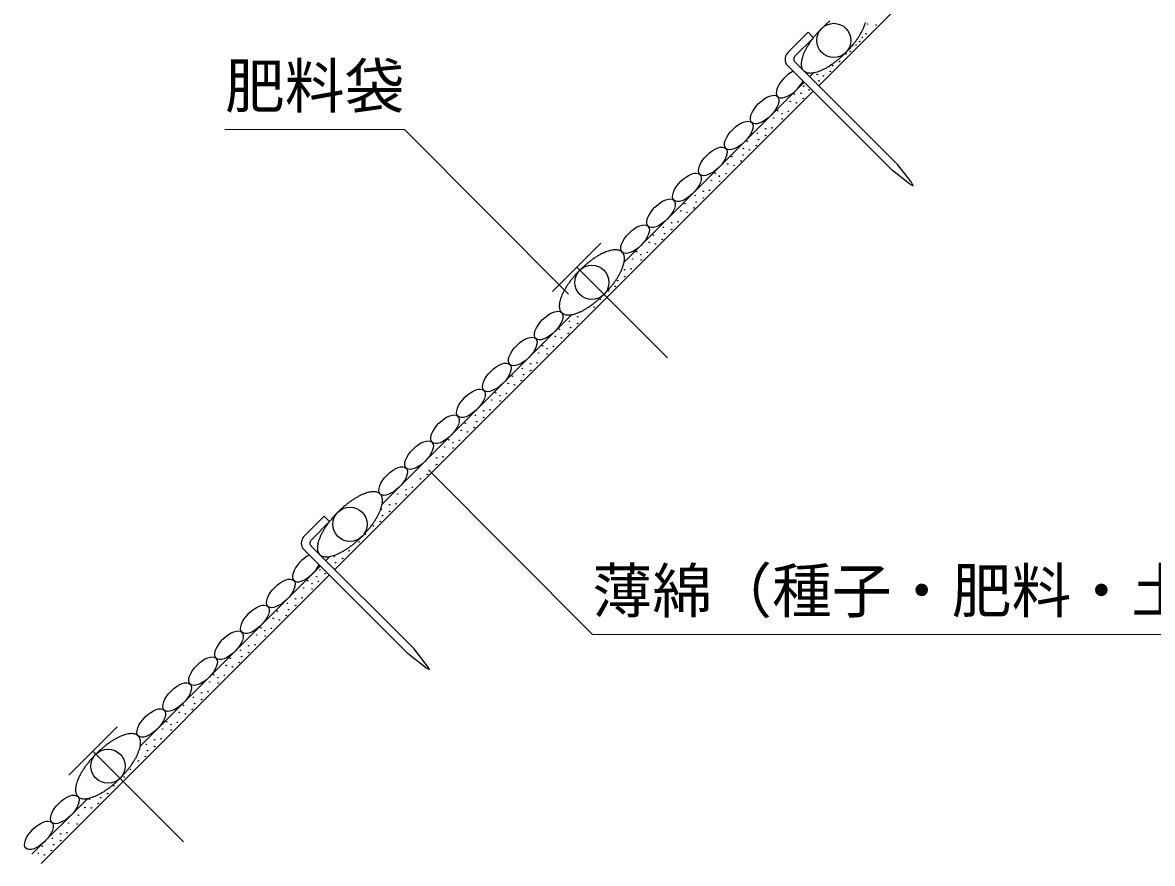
# Model space of a CAD drawing. Units: millimetres, scale not verified. Extents: x 200 to 8200, y 200 to 5838.
# Drawn here: x 1167 to 2488, y 2088 to 3071 of the extents above; entities that cross this region are included whole.
import ezdxf
from ezdxf.enums import TextEntityAlignment as Align

# ---------------------------------------------------------------- set-up
doc = ezdxf.new("R2010")
doc.units = ezdxf.units.MM
doc.header["$LTSCALE"] = 20
doc.layers.add('C-STR', color=7, linetype='Continuous', lineweight=25)
doc.layers.add('C-STR-HTXT', color=1, linetype='Continuous', lineweight=13)
doc.styles.add('ＭＳ ゴシック', font='')
doc.styles.get('ＭＳ ゴシック').set_extended_font_data('MS Gothic')

msp = doc.modelspace()

# ---------------------------------------------------------------- linework, layer by layer
at = {"layer": 'C-STR'}
for p, q in [((2098.1, 2996.72), (2657.32, 3555.94)), ((2062.34, 3036.03), (2085.63, 3059.33)), ((2091.99, 3052.97), (2070.75, 3031.71)), ((2091.99, 3052.97), (2085.63, 3059.33)), ((2060.76, 3021.31), (2184.33, 2897.82)), ((2070.45, 3024.36), (2190.69, 2904.19)), ((2087.5, 3007.33), (2092.23, 3012.06)), ((1870.63, 2790.46), (2081.03, 3000.86)), ((1532.42, 2431.04), (2091.64, 2990.26)), ((2204.13, 2882.27), (2184.33, 2897.82)), ((2206.25, 2884.39), (2190.69, 2904.19)), ((2204.13, 2882.27), (2208.73, 2879.8)), ((2208.73, 2879.8), (2206.25, 2884.39)), ((1843.54, 2812.87), (1786.97, 2756.31)), ((1921.33, 2678.52), (1815.26, 2784.59)), ((1587.78, 2507.62), (1809.39, 2729.22)), ((1496.65, 2470.34), (1519.94, 2493.64)), ((1526.31, 2487.28), (1505.06, 2466.02)), ((1526.31, 2487.28), (1519.94, 2493.64)), ((1504.76, 2458.67), (1625.01, 2338.5)), ((1495.08, 2455.63), (1618.64, 2332.14)), ((1521.81, 2441.64), (1526.55, 2446.38)), ((1304.94, 2224.77), (1515.34, 2435.18)), ((1188.96, 2087.58), (1525.95, 2424.57)), ((1640.57, 2318.71), (1625.01, 2338.5)), ((1638.45, 2316.59), (1618.64, 2332.14)), ((1638.45, 2316.59), (1643.04, 2314.11)), ((1643.04, 2314.11), (1640.57, 2318.71)), ((1277.86, 2247.19), (1221.29, 2190.62)), ((1355.64, 2112.84), (1249.57, 2218.9)), ((1178.36, 2098.19), (1243.7, 2163.54))]:
    msp.add_line(p, q, dxfattribs=at)
at = {"layer": 'C-STR', "color": 3}
for centre in [(2115.78, 3049.75), (1832.94, 2766.91), (1550.09, 2484.07), (1267.25, 2201.23)]:
    msp.add_circle(centre, 20, dxfattribs=at)
at = {"layer": 'C-STR'}
for centre in [(2155.42, 3069.02), (2165.3, 3067.83), (2149.25, 3053.38), (2153.35, 3057.48), (2137.71, 3043.8), (2141.88, 3044.4), (2145.98, 3048.5), (2122.55, 3025.08), (2129.92, 3034.06), (2135.08, 3036.9), (2110.02, 3019), (2111.66, 3013.47), (2114.29, 3020.37), (2096.37, 3009.97), (2098.4, 3002.53), (2103.58, 3008.28), (2069.57, 2986.84), (2077.55, 2988.04), (2080.61, 2996.29), (2086.82, 2991.93), (2064.85, 2978.44), (2072.06, 2976.76), (2080.13, 2981.95), (2045.52, 2959.12), (2050.24, 2967.52), (2055.07, 2964.05), (2062.77, 2966.91), (2036.07, 2946.49), (2043.45, 2947.58), (2055.41, 2957.93), (2026.51, 2941.21), (2027.82, 2933.9), (2036.08, 2938.6), (2009.9, 2923.49), (2014.62, 2931.89), (2017.11, 2921.81), (2025.18, 2927), (1996.58, 2913.86), (2007.15, 2908.96), (2009.78, 2915.86), (1977.26, 2894.53), (1989.79, 2893.92), (1991.86, 2905.46), (1999.07, 2903.77), (1972.53, 2886.13), (1982.08, 2891.07), (1982.42, 2884.94), (1953.52, 2868.22), (1963.09, 2873.5), (1970.46, 2874.6), (1941.63, 2858.91), (1952.2, 2854.01), (1954.83, 2860.91), (1963.09, 2865.62), (1936.91, 2850.51), (1944.12, 2848.82), (1916.61, 2831.31), (1926.18, 2836.59), (1926.18, 2828.71), (1933.55, 2837.69), (1900, 2813.59), (1904.72, 2822), (1915.29, 2817.1), (1917.92, 2824), (1885.4, 2802.67), (1897.93, 2802.06), (1907.21, 2811.91), (1880.67, 2794.27), (1890.22, 2799.21), (1890.56, 2793.08), (1871.23, 2781.64), (1871.23, 2773.76), (1878.6, 2782.74), (1860.34, 2762.15), (1862.97, 2769.05), (1852.26, 2756.96), (1835.61, 2738.13), (1842.98, 2747.11), (1806.71, 2721.41), (1816.28, 2726.69), (1794.82, 2712.1), (1808.02, 2714.1), (1816.28, 2718.81), (1790.1, 2703.7), (1797.31, 2702.01), (1805.39, 2707.2), (1770.77, 2684.37), (1775.5, 2692.77), (1780.32, 2689.31), (1780.66, 2683.18), (1788.03, 2692.16), (1761.33, 2671.74), (1768.7, 2672.84), (1739.87, 2657.15), (1751.76, 2666.46), (1753.07, 2659.16), (1761.33, 2663.86), (1735.15, 2648.75), (1742.36, 2647.06), (1750.44, 2652.25), (1715.83, 2629.42), (1720.55, 2637.82), (1725.37, 2634.36), (1733.08, 2637.21), (1706.38, 2616.79), (1713.75, 2617.89), (1725.71, 2628.23), (1684.92, 2602.2), (1696.81, 2611.51), (1698.12, 2604.21), (1706.39, 2608.91), (1680.2, 2593.8), (1687.41, 2592.11), (1695.49, 2597.3), (1665.6, 2582.87), (1670.42, 2579.41), (1678.13, 2582.26), (1658.8, 2562.94), (1660.88, 2574.47), (1670.76, 2573.28), (1651.43, 2561.84), (1651.44, 2553.96), (1632.46, 2537.17), (1640.54, 2542.36), (1615.47, 2524.46), (1623.18, 2527.32), (1605.93, 2519.52), (1615.81, 2518.34), (1586.91, 2501.61), (1596.48, 2506.89), (1596.49, 2499.01), (1603.86, 2507.99), (1585.59, 2487.41), (1588.22, 2494.31), (1568.23, 2472.37), (1577.52, 2482.22), (1560.86, 2463.39), (1531.96, 2446.66), (1541.54, 2444.06), (1548.91, 2453.04), (1514.92, 2430.61), (1533.27, 2439.36), (1500.75, 2418.03), (1511.28, 2422.88), (1513.28, 2417.42), (1521.13, 2426.24), (1496.03, 2409.62), (1505.57, 2414.56), (1505.91, 2408.44), (1477.01, 2391.71), (1486.58, 2397), (1493.96, 2398.09), (1465.13, 2382.4), (1475.69, 2377.51), (1478.32, 2384.41), (1486.59, 2389.11), (1460.4, 2374), (1467.62, 2372.32), (1441.08, 2354.68), (1445.8, 2363.08), (1450.63, 2359.61), (1450.96, 2353.49), (1458.33, 2362.47), (1431.63, 2342.05), (1439.01, 2343.14), (1410.18, 2327.45), (1422.06, 2336.76), (1423.37, 2329.46), (1431.64, 2334.16), (1405.46, 2319.05), (1412.67, 2317.37), (1420.74, 2322.56), (1386.13, 2299.73), (1390.85, 2308.13), (1395.68, 2304.66), (1396.02, 2298.54), (1403.38, 2307.52), (1376.68, 2287.1), (1384.06, 2288.19), (1355.23, 2272.5), (1367.12, 2281.82), (1368.42, 2274.51), (1376.69, 2279.21), (1350.51, 2264.1), (1357.72, 2262.42), (1365.79, 2267.61), (1335.9, 2253.18), (1340.73, 2249.71), (1348.43, 2252.57), (1321.73, 2232.15), (1329.11, 2233.24), (1331.18, 2244.78), (1341.07, 2243.59), (1312.17, 2226.87), (1313.47, 2219.56), (1321.74, 2224.26), (1302.77, 2207.47), (1310.84, 2212.66), (1293.48, 2197.62), (1286.12, 2188.64), (1266.79, 2169.31), (1274.16, 2178.29), (1240.24, 2152.91), (1245.33, 2162.6), (1255.89, 2157.71), (1258.53, 2164.61), (1232.59, 2144.01), (1247.82, 2152.52), (1221.28, 2134.88), (1231.17, 2133.69), (1202.27, 2116.97), (1211.84, 2122.25), (1211.84, 2114.37), (1219.21, 2123.35), (1190.38, 2107.65), (1200.95, 2102.76), (1203.58, 2109.66), (1192.87, 2097.57)]:
    msp.add_circle(centre, 0.3, dxfattribs=at)
for centre, radius, start, end in [((2189.71, 2975.83), 124.55, 132.99693, 135.002), ((2187.97, 2977.72), 121.98, 130.96843, 133.00263), ((2184.83, 2981.36), 117.17, 128.88707, 130.9777), ((2094.37, 3089.01), 61.4, 333.53125, 336.7278), ((2104, 3084.83), 50.9, 336.77238, 340.39241), ((2113.13, 3081.53), 41.2, 340.4498, 344.61538), ((2179.85, 2984.19), 111.62, 141.11195, 143.26438), ((2184.9, 2980.09), 118.12, 139.03069, 141.10453), ((2188.26, 2977.17), 122.57, 137.00225, 139.02669), ((2189.85, 2975.68), 124.75, 134.9996, 137.00147), ((2058.3, 3110.37), 103.38, 323.27556, 325.53966), ((2066.2, 3104.93), 93.79, 325.55516, 327.96972), ((2075.08, 3099.33), 83.28, 327.99034, 330.60227), ((2084.6, 3093.93), 72.34, 330.62913, 333.49659), ((2146.96, 3005.58), 72.34, 150.62913, 153.49659), ((2156.48, 3000.18), 83.28, 147.99034, 150.60227), ((2165.36, 2994.58), 93.79, 145.55516, 147.96972), ((2173.26, 2989.13), 103.38, 143.27556, 145.53966), ((2041.71, 3123.82), 124.75, 314.9996, 317.00147), ((2043.3, 3122.34), 122.57, 317.00225, 319.02669), ((2046.66, 3119.41), 118.12, 319.03069, 321.10453), ((2051.71, 3115.32), 111.62, 321.11195, 323.26438), ((2071.02, 3027.57), 12.12, 135.76262, 207.21038), ((2073.98, 3027.9), 5, 130.34108, 225.01704), ((2102.91, 3021.68), 25.23, 169.65344, 175.42339), ((2110.13, 3020.3), 32.58, 164.68939, 169.55791), ((2118.43, 3017.98), 41.2, 160.4498, 164.61538), ((2127.55, 3014.68), 50.9, 156.77238, 160.39241), ((2137.19, 3010.49), 61.4, 153.53125, 156.7278), ((2050.99, 3112.83), 110.36, 306.7233, 308.90037), ((2046.73, 3118.15), 117.17, 308.88707, 310.9777), ((2043.59, 3121.79), 121.98, 310.96843, 313.00263), ((2041.85, 3123.68), 124.55, 312.99693, 315.002), ((2070.32, 3028.77), 12.12, 213.77174, 217.96511), ((2096.96, 3022.19), 19.26, 175.54611, 182.45369), ((2092.36, 3022.04), 14.66, 182.60859, 190.89773), ((2089.11, 3021.45), 11.36, 191.08473, 200.92162), ((2087.12, 3020.72), 9.24, 201.12586, 221.69994), ((2086.15, 3020.13), 8.1, 225.01549, 237.44312), ((2086.64, 3020.88), 8.99, 237.40605, 249.02993), ((2087.35, 3022.67), 10.93, 248.88374, 259.10992), ((2087.99, 3025.7), 14.02, 258.91358, 267.5801), ((2088.23, 3030.07), 18.4, 267.38455, 274.61565), ((2087.84, 3035.8), 24.14, 274.44603, 280.47713), ((2086.62, 3042.82), 31.26, 280.33954, 285.41315), ((2084.46, 3050.95), 39.68, 285.3049, 289.62992), ((2081.32, 3059.96), 49.22, 289.54574, 293.28947), ((2077.27, 3069.54), 59.61, 293.22417, 296.51678), ((2072.47, 3079.31), 70.5, 296.46608, 299.4082), ((2067.13, 3088.9), 81.48, 299.36878, 302.03862), ((2061.54, 3097.92), 92.09, 302.008, 304.46712), ((2056.04, 3106), 101.86, 304.44349, 306.74129), ((1876.25, 2737.36), 70.5, 116.46608, 119.4082), ((1871.44, 2747.13), 59.61, 113.22417, 116.51678), ((1867.4, 2756.7), 49.22, 109.54574, 113.28947), ((1864.26, 2765.71), 39.68, 105.3049, 109.62992), ((1862.1, 2773.85), 31.26, 100.33954, 105.41315), ((1860.87, 2780.86), 24.14, 94.44603, 100.47713), ((1860.48, 2786.59), 18.4, 87.38455, 94.61565), ((1860.73, 2790.96), 14.02, 78.91358, 87.5801), ((1861.36, 2793.99), 10.93, 68.88374, 79.10992), ((1862.08, 2795.79), 8.99, 57.40605, 69.02993), ((1862.57, 2796.54), 8.1, 45.01549, 57.44312), ((1862.5, 2796.49), 8.18, 32.61788, 44.9235), ((1861.59, 2795.94), 9.24, 21.12586, 32.43816), ((1901.99, 2698.52), 117.17, 128.88707, 130.9777), ((1897.73, 2703.84), 110.36, 126.7233, 128.90037), ((1892.67, 2710.67), 101.86, 124.44349, 126.74129), ((1887.18, 2718.75), 92.09, 122.008, 124.46712), ((1881.59, 2727.77), 81.48, 119.36878, 122.03862), ((1830.29, 2798.69), 41.2, 340.4498, 344.61538), ((1838.59, 2796.36), 32.58, 344.68939, 349.55791), ((1859.6, 2795.22), 11.36, 11.08473, 20.92162), ((1845.8, 2794.99), 25.23, 349.65344, 355.42339), ((1856.35, 2794.63), 14.66, 2.60859, 10.89773), ((1851.75, 2794.47), 19.26, 355.54611, 2.45369), ((1902.06, 2697.25), 118.12, 139.03069, 141.10453), ((1905.41, 2694.33), 122.57, 137.00225, 139.02669), ((1907.01, 2692.84), 124.75, 134.9996, 137.00147), ((1906.87, 2692.99), 124.55, 132.99693, 135.002), ((1905.13, 2694.87), 121.98, 130.96843, 133.00263), ((1792.24, 2816.49), 83.28, 327.99034, 330.60227), ((1801.76, 2811.09), 72.34, 330.62913, 333.49659), ((1811.53, 2806.17), 61.4, 333.53125, 336.7278), ((1821.16, 2801.99), 50.9, 336.77238, 340.39241), ((1873.63, 2717.34), 83.28, 147.99034, 150.60227), ((1882.52, 2711.74), 93.79, 145.55516, 147.96972), ((1890.42, 2706.29), 103.38, 143.27556, 145.53966), ((1897.01, 2701.35), 111.62, 141.11195, 143.26438), ((1763.81, 2836.57), 118.12, 319.03069, 321.10453), ((1768.87, 2832.48), 111.62, 321.11195, 323.26438), ((1775.46, 2827.53), 103.38, 323.27556, 325.53966), ((1783.35, 2822.08), 93.79, 325.55516, 327.96972), ((1835.58, 2735.13), 41.2, 160.4498, 164.61538), ((1844.71, 2731.84), 50.9, 156.77238, 160.39241), ((1854.34, 2727.65), 61.4, 153.53125, 156.7278), ((1864.11, 2722.74), 72.34, 150.62913, 153.49659), ((1760.75, 2838.95), 121.98, 310.96843, 313.00263), ((1759, 2840.84), 124.55, 312.99693, 315.002), ((1758.87, 2840.98), 124.75, 314.9996, 317.00147), ((1760.46, 2839.5), 122.57, 317.00225, 319.02669), ((1814.12, 2739.35), 19.26, 175.54611, 182.45369), ((1809.52, 2739.19), 14.66, 182.60859, 190.89773), ((1820.07, 2738.83), 25.23, 169.65344, 175.42339), ((1806.27, 2738.61), 11.36, 191.08473, 200.92162), ((1827.29, 2737.46), 32.58, 164.68939, 169.55791), ((1804.28, 2737.88), 9.24, 201.12586, 221.69994), ((1789.62, 2796.47), 70.5, 296.46608, 299.4082), ((1784.28, 2806.06), 81.48, 299.36878, 302.03862), ((1778.7, 2815.07), 92.09, 302.008, 304.46712), ((1773.2, 2823.16), 101.86, 304.44349, 306.74129), ((1768.15, 2829.99), 110.36, 306.7233, 308.90037), ((1763.89, 2835.31), 117.17, 308.88707, 310.9777), ((1803.31, 2737.29), 8.1, 225.01549, 237.44312), ((1803.79, 2738.03), 8.99, 237.40605, 249.02993), ((1804.51, 2739.83), 10.93, 248.88374, 259.10992), ((1805.14, 2742.86), 14.02, 258.91358, 267.5801), ((1805.39, 2747.23), 18.4, 267.38455, 274.61565), ((1805, 2752.96), 24.14, 274.44603, 280.47713), ((1803.78, 2759.98), 31.26, 280.33954, 285.41315), ((1801.61, 2768.11), 39.68, 285.3049, 289.62992), ((1798.48, 2777.12), 49.22, 289.54574, 293.28947), ((1794.43, 2786.69), 59.61, 293.22417, 296.51678), ((1609.83, 2427.82), 101.86, 124.44349, 126.74129), ((1604.33, 2435.91), 92.09, 122.008, 124.46712), ((1598.75, 2444.92), 81.48, 119.36878, 122.03862), ((1593.41, 2454.51), 70.5, 116.46608, 119.4082), ((1588.6, 2464.29), 59.61, 113.22417, 116.51678), ((1584.55, 2473.86), 49.22, 109.54574, 113.28947), ((1581.42, 2482.87), 39.68, 105.3049, 109.62992), ((1579.25, 2491), 31.26, 100.33954, 105.41315), ((1578.03, 2498.02), 24.14, 94.44603, 100.47713), ((1577.64, 2503.75), 18.4, 87.38455, 94.61565), ((1577.89, 2508.12), 14.02, 78.91358, 87.5801), ((1578.52, 2511.15), 10.93, 68.88374, 79.10992), ((1579.24, 2512.95), 8.99, 57.40605, 69.02993), ((1579.72, 2513.7), 8.1, 45.01549, 57.44312), ((1579.66, 2513.65), 8.18, 32.61788, 44.9235), ((1578.75, 2513.1), 9.24, 21.12586, 32.43816), ((1576.76, 2512.38), 11.36, 11.08473, 20.92162), ((1562.96, 2512.15), 25.23, 349.65344, 355.42339), ((1573.51, 2511.79), 14.66, 2.60859, 10.89773), ((1568.91, 2511.63), 19.26, 355.54611, 2.45369), ((1624.16, 2410), 124.75, 134.9996, 137.00147), ((1624.03, 2410.14), 124.55, 132.99693, 135.002), ((1622.28, 2412.03), 121.98, 130.96843, 133.00263), ((1619.14, 2415.67), 117.17, 128.88707, 130.9777), ((1614.89, 2421), 110.36, 126.7233, 128.90037), ((1528.69, 2523.33), 61.4, 333.53125, 336.7278), ((1538.32, 2519.14), 50.9, 336.77238, 340.39241), ((1547.45, 2515.85), 41.2, 340.4498, 344.61538), ((1555.75, 2513.52), 32.58, 344.68939, 349.55791), ((1607.57, 2423.45), 103.38, 143.27556, 145.53966), ((1614.17, 2418.5), 111.62, 141.11195, 143.26438), ((1619.22, 2414.41), 118.12, 139.03069, 141.10453), ((1622.57, 2411.49), 122.57, 137.00225, 139.02669), ((1492.62, 2544.69), 103.38, 323.27556, 325.53966), ((1500.51, 2539.24), 93.79, 325.55516, 327.96972), ((1509.4, 2533.65), 83.28, 327.99034, 330.60227), ((1518.92, 2528.24), 72.34, 330.62913, 333.49659), ((1505.34, 2461.89), 12.12, 135.76262, 207.21038), ((1571.5, 2444.81), 61.4, 153.53125, 156.7278), ((1581.27, 2439.9), 72.34, 150.62913, 153.49659), ((1590.79, 2434.49), 83.28, 147.99034, 150.60227), ((1599.68, 2428.9), 93.79, 145.55516, 147.96972), ((1476.02, 2558.14), 124.75, 314.9996, 317.00147), ((1477.62, 2556.65), 122.57, 317.00225, 319.02669), ((1480.97, 2553.73), 118.12, 319.03069, 321.10453), ((1486.02, 2549.63), 111.62, 321.11195, 323.26438), ((1508.3, 2462.21), 5, 130.34108, 225.01704), ((1531.28, 2456.51), 19.26, 175.54611, 182.45369), ((1537.23, 2455.99), 25.23, 169.65344, 175.42339), ((1544.44, 2454.62), 32.58, 164.68939, 169.55791), ((1552.74, 2452.29), 41.2, 160.4498, 164.61538), ((1561.87, 2448.99), 50.9, 156.77238, 160.39241), ((1490.36, 2540.31), 101.86, 304.44349, 306.74129), ((1485.3, 2547.14), 110.36, 306.7233, 308.90037), ((1481.04, 2552.46), 117.17, 308.88707, 310.9777), ((1477.9, 2556.11), 121.98, 310.96843, 313.00263), ((1476.16, 2557.99), 124.55, 312.99693, 315.002), ((1504.63, 2463.08), 12.12, 213.77174, 217.96511), ((1526.68, 2456.35), 14.66, 182.60859, 190.89773), ((1523.43, 2455.76), 11.36, 191.08473, 200.92162), ((1521.44, 2455.04), 9.24, 201.12586, 221.69994), ((1520.46, 2454.44), 8.1, 225.01549, 237.44312), ((1520.95, 2455.19), 8.99, 237.40605, 249.02993), ((1521.67, 2456.99), 10.93, 248.88374, 259.10992), ((1522.3, 2460.02), 14.02, 258.91358, 267.5801), ((1522.55, 2464.39), 18.4, 267.38455, 274.61565), ((1522.16, 2470.12), 24.14, 274.44603, 280.47713), ((1520.94, 2477.13), 31.26, 280.33954, 285.41315), ((1518.77, 2485.27), 39.68, 285.3049, 289.62992), ((1515.63, 2494.28), 49.22, 289.54574, 293.28947), ((1511.59, 2503.85), 59.61, 293.22417, 296.51678), ((1506.78, 2513.62), 70.5, 296.46608, 299.4082), ((1501.44, 2523.21), 81.48, 299.36878, 302.03862), ((1495.85, 2532.23), 92.09, 302.008, 304.46712), ((1315.91, 2162.08), 81.48, 119.36878, 122.03862), ((1310.56, 2171.67), 70.5, 116.46608, 119.4082), ((1305.76, 2181.45), 59.61, 113.22417, 116.51678), ((1301.71, 2191.02), 49.22, 109.54574, 113.28947), ((1298.57, 2200.03), 39.68, 105.3049, 109.62992), ((1296.41, 2208.16), 31.26, 100.33954, 105.41315), ((1295.19, 2215.18), 24.14, 94.44603, 100.47713), ((1294.8, 2220.91), 18.4, 87.38455, 94.61565), ((1295.05, 2225.28), 14.02, 78.91358, 87.5801), ((1295.68, 2228.31), 10.93, 68.88374, 79.10992), ((1296.4, 2230.1), 8.99, 57.40605, 69.02993), ((1296.88, 2230.85), 8.1, 45.01549, 57.44312), ((1296.81, 2230.81), 8.18, 32.61788, 44.9235), ((1295.91, 2230.26), 9.24, 21.12586, 32.43816), ((1293.92, 2229.53), 11.36, 11.08473, 20.92162), ((1339.44, 2129.19), 121.98, 130.96843, 133.00263), ((1336.3, 2132.83), 117.17, 128.88707, 130.9777), ((1332.04, 2138.15), 110.36, 126.7233, 128.90037), ((1326.99, 2144.98), 101.86, 124.44349, 126.74129), ((1321.49, 2153.06), 92.09, 122.008, 124.46712), ((1255.48, 2236.3), 50.9, 336.77238, 340.39241), ((1264.6, 2233.01), 41.2, 340.4498, 344.61538), ((1272.9, 2230.68), 32.58, 344.68939, 349.55791), ((1280.12, 2229.31), 25.23, 349.65344, 355.42339), ((1290.67, 2228.95), 14.66, 2.60859, 10.89773), ((1286.07, 2228.79), 19.26, 355.54611, 2.45369), ((1336.37, 2131.57), 118.12, 139.03069, 141.10453), ((1339.73, 2128.64), 122.57, 137.00225, 139.02669), ((1341.32, 2127.16), 124.75, 134.9996, 137.00147), ((1341.18, 2127.3), 124.55, 132.99693, 135.002), ((1217.67, 2256.4), 93.79, 325.55516, 327.96972), ((1226.55, 2250.8), 83.28, 327.99034, 330.60227), ((1236.07, 2245.4), 72.34, 330.62913, 333.49659), ((1245.85, 2240.49), 61.4, 333.53125, 336.7278), ((1307.95, 2151.65), 83.28, 147.99034, 150.60227), ((1316.84, 2146.05), 93.79, 145.55516, 147.96972), ((1324.73, 2140.61), 103.38, 143.27556, 145.53966), ((1331.32, 2135.66), 111.62, 141.11195, 143.26438), ((1194.77, 2273.81), 122.57, 317.00225, 319.02669), ((1198.13, 2270.89), 118.12, 319.03069, 321.10453), ((1203.18, 2266.79), 111.62, 321.11195, 323.26438), ((1209.77, 2261.85), 103.38, 323.27556, 325.53966), ((1261.6, 2171.77), 32.58, 164.68939, 169.55791), ((1269.9, 2169.45), 41.2, 160.4498, 164.61538), ((1279.03, 2166.15), 50.9, 156.77238, 160.39241), ((1288.66, 2161.97), 61.4, 153.53125, 156.7278), ((1298.43, 2157.05), 72.34, 150.62913, 153.49659), ((1198.2, 2269.62), 117.17, 308.88707, 310.9777), ((1195.06, 2273.27), 121.98, 310.96843, 313.00263), ((1193.32, 2275.15), 124.55, 312.99693, 315.002), ((1193.18, 2275.3), 124.75, 314.9996, 317.00147), ((1248.43, 2173.66), 19.26, 175.54611, 182.45369), ((1243.83, 2173.51), 14.66, 182.60859, 190.89773), ((1254.38, 2173.15), 25.23, 169.65344, 175.42339), ((1240.59, 2172.92), 11.36, 191.08473, 200.92162), ((1238.6, 2172.19), 9.24, 201.12586, 221.69994), ((1228.74, 2221.01), 59.61, 293.22417, 296.51678), ((1223.94, 2230.78), 70.5, 296.46608, 299.4082), ((1218.6, 2240.37), 81.48, 299.36878, 302.03862), ((1213.01, 2249.39), 92.09, 302.008, 304.46712), ((1207.51, 2257.47), 101.86, 304.44349, 306.74129), ((1202.46, 2264.3), 110.36, 306.7233, 308.90037), ((1237.62, 2171.6), 8.1, 225.01549, 237.44312), ((1238.11, 2172.35), 8.99, 237.40605, 249.02993), ((1238.83, 2174.15), 10.93, 248.88374, 259.10992), ((1239.46, 2177.18), 14.02, 258.91358, 267.5801), ((1239.7, 2181.55), 18.4, 267.38455, 274.61565), ((1239.31, 2187.28), 24.14, 274.44603, 280.47713), ((1238.09, 2194.29), 31.26, 280.33954, 285.41315), ((1235.93, 2202.43), 39.68, 285.3049, 289.62992), ((1232.79, 2211.44), 49.22, 289.54574, 293.28947), ((1185.66, 2099.25), 0.3, 45, 176.71332), ((1185.66, 2099.25), 0.3, 273.28668, 45)]:
    msp.add_arc(centre, radius, start, end, dxfattribs=at)
for centre, start_param, end_param in [((2065.27, 2999.25), 0.9526333, 5.3308315), ((2065.27, 2999.25), 6.2569807, 6.3161609), ((1499.59, 2433.56), 0.9526333, 5.3308315), ((1499.59, 2433.56), 6.2569807, 6.316164)]:
    msp.add_ellipse(centre, major_axis=(15.15, 15.15), ratio=0.466665, start_param=start_param, end_param=end_param, dxfattribs=at)
for centre in [(2034.97, 2968.94), (2004.66, 2938.64), (1974.36, 2908.33), (1944.05, 2878.03), (1913.75, 2847.72), (1883.44, 2817.42), (1782.43, 2716.4), (1752.12, 2686.1), (1721.82, 2655.8), (1691.51, 2625.49), (1661.21, 2595.19), (1630.91, 2564.88), (1600.6, 2534.58), (1469.28, 2403.26), (1438.98, 2372.95), (1408.67, 2342.65), (1378.37, 2312.34), (1348.06, 2282.04), (1317.76, 2251.73), (1216.74, 2150.72), (1186.44, 2120.41)]:
    msp.add_ellipse(centre, major_axis=(15.15, 15.15), ratio=0.466665, dxfattribs=at)
at = {"layer": 'C-STR-HTXT'}
for p, q in [((1403.9, 2945.48), (1613.9, 2945.48)), ((1613.9, 2945.48), (1805.55, 2753.22)), ((1641.91, 2547.65), (1833.56, 2355.39)), ((1833.56, 2355.39), (2953.56, 2355.39))]:
    msp.add_line(p, q, dxfattribs=at)

# ---------------------------------------------------------------- texts
at = {"layer": 'C-STR-HTXT', "color": 7, "style": 'ＭＳ ゴシック'}
for s, p in [('肥料袋', (1403.9, 2955.48)), ('薄綿（種子・肥料・土壌改良資材）', (1833.56, 2365.39))]:
    msp.add_text(s, height=51.32, dxfattribs=at).set_placement(p, align=Align.BOTTOM_LEFT)

doc.saveas('drawing.dxf')
